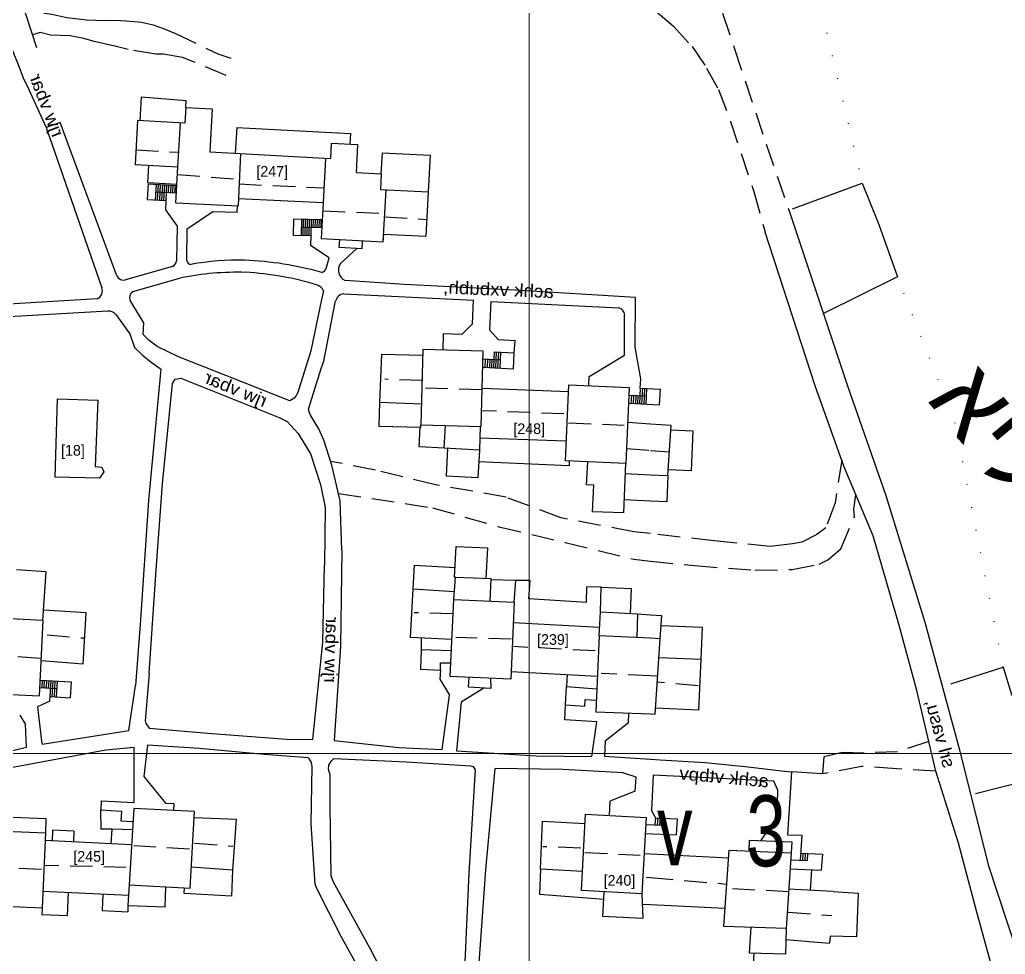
# Model space of a CAD drawing. Header units: millimetres. Extents: x 206768 to 208678, y 737854 to 739416.
# Drawn here: x 207761 to 207900, y 738560.6 to 738692.3 of the extents above; entities that cross this region are included whole.
import ezdxf
from ezdxf.enums import TextEntityAlignment as Align

# ---------------------------------------------------------------- set-up
doc = ezdxf.new("R2010")
doc.units = ezdxf.units.MM
doc.header["$LTSCALE"] = 0.5
doc.linetypes.add('DOT', pattern=[6.35, 0, -6.35])
doc.linetypes.add('HIDDEN', pattern=[9.525, 6.35, -3.175])
doc.layers.get('0').update_dxf_attribs({"color": 2})
for name, color, linetype in [('1BATIM', 6, 'Continuous'), ('1MADREGOT', 60, 'Continuous'), ('A-MATA', 6, 'DOT'), ('F-MADREGOT', 61, 'Continuous'), ('H', 7, 'Continuous'), ('H-HOUSE', 6, 'Continuous'), ('H-MIKLAT', 6, 'Continuous'), ('H-ROOF', 6, 'HIDDEN'), ('H-SCHACHA', 6, 'Continuous'), ('MISPAR', 1, 'Continuous'), ('R-KURKAR', 7, 'Continuous'), ('reshet', 255, 'Continuous'), ('X-TEXT', 7, 'Continuous')]:
    doc.layers.add(name, color=color, linetype=linetype)
for name, color, linetype, lineweight in [('1COVER', 7, 'Continuous', 25), ('1DIRT-ROAD', 30, 'HIDDEN', 25), ('1PRAT', 12, 'Continuous', 25), ('R-MER', 7, 'Continuous', 25), ('R-ROAD', 7, 'Continuous', 25), ('rehovot', 7, 'Continuous', 40)]:
    doc.layers.add(name, color=color, linetype=linetype, lineweight=lineweight)
doc.layers.add('help', color=2, linetype='Continuous', lineweight=9, plot=False)
doc.styles.add('MIRY', font='MIRY.SHX')
doc.styles.add('NR1', font='narkism$.shx')
doc.styles.add('REHOV-BIG', font='gil1.shx', dxfattribs={"height": 1.8})

# ---------------------------------------------------------------- blocks, each defined once
blk = doc.blocks.new('TR_LOT')
at = {"flags": 8}
blk.add_attdef('LOT', text='', height=3, dxfattribs=at).set_placement((0, 0), align=Align.MIDDLE_CENTER)

msp = doc.modelspace()

# ---------------------------------------------------------------- linework, layer by layer
at = {"layer": '1BATIM'}
for p, q in [((207778.16, 738681.37), (207777.97, 738678.06)), ((207778.16, 738681.37), (207777.97, 738678.06)), ((207784.5, 738680.87), (207778.16, 738681.37)), ((207784.5, 738680.87), (207778.16, 738681.37)), ((207784.45, 738679.93), (207784.5, 738680.87)), ((207784.45, 738679.93), (207784.5, 738680.87)), ((207784.45, 738679.93), (207784.33, 738677.71)), ((207784.45, 738679.93), (207784.33, 738677.71)), ((207784.45, 738679.93), (207788.19, 738679.72)), ((207784.45, 738679.93), (207788.19, 738679.72)), ((207788.19, 738679.72), (207787.85, 738673.66)), ((207788.19, 738679.72), (207787.85, 738673.66)), ((207777.65, 738678.08), (207777.3, 738671.83)), ((207777.65, 738678.08), (207777.3, 738671.83)), ((207784.33, 738677.71), (207777.65, 738678.08)), ((207784.33, 738677.71), (207777.65, 738678.08)), ((207783.35, 738671.49), (207783.7, 738677.74)), ((207791.63, 738677.08), (207791.43, 738673.46)), ((207791.63, 738677.08), (207791.43, 738673.46)), ((207791.63, 738677.08), (207807.68, 738676.23)), ((207791.63, 738677.08), (207807.68, 738676.23)), ((207807.68, 738676.23), (207807.6, 738674.76)), ((207807.68, 738676.23), (207807.6, 738674.76)), ((207804.96, 738674.9), (207804.84, 738672.7)), ((207804.96, 738674.9), (207804.84, 738672.7)), ((207804.96, 738674.9), (207808.67, 738674.7)), ((207804.96, 738674.9), (207808.67, 738674.7)), ((207808.67, 738674.7), (207808.46, 738670.73)), ((207808.67, 738674.7), (207808.46, 738670.73)), ((207787.85, 738673.66), (207804.84, 738672.7)), ((207787.85, 738673.66), (207804.84, 738672.7)), ((207792.18, 738673.41), (207791.83, 738666.07)), ((207812.02, 738670.54), (207812.18, 738673.54)), ((207812.18, 738673.54), (207818.92, 738673.18)), ((207804.15, 738672.74), (207803.83, 738666.5)), ((207818.92, 738673.18), (207818.65, 738668.01)), ((207783.35, 738671.49), (207777.3, 738671.83)), ((207783.35, 738671.49), (207777.3, 738671.83)), ((207779.11, 738669.35), (207779.24, 738671.72)), ((207783.07, 738666.49), (207783.35, 738671.49)), ((207808.46, 738670.73), (207812.02, 738670.54)), ((207808.46, 738670.73), (207812.02, 738670.54)), ((207812.02, 738670.54), (207811.9, 738668.37)), ((207812.02, 738670.54), (207811.9, 738668.37)), ((207779.11, 738669.35), (207783.22, 738669.12)), ((207779.11, 738669.35), (207783.22, 738669.12)), ((207811.9, 738668.37), (207818.65, 738668.01)), ((207811.9, 738668.37), (207818.65, 738668.01)), ((207812.3, 738660.99), (207812.69, 738668.33)), ((207818.65, 738668.01), (207818.32, 738661.77)), ((207818.65, 738668.01), (207818.32, 738661.77)), ((207783.07, 738666.49), (207791.83, 738666.07)), ((207783.07, 738666.49), (207791.83, 738666.07)), ((207791.88, 738667.07), (207791.83, 738666.07)), ((207791.88, 738667.07), (207803.83, 738666.5)), ((207791.88, 738667.07), (207803.83, 738666.5)), ((207803.83, 738666.5), (207803.56, 738661.45)), ((207803.56, 738661.45), (207812.3, 738660.99)), ((207803.56, 738661.45), (207812.3, 738660.99)), ((207806.1, 738660.17), (207806.16, 738661.31)), ((207806.1, 738660.17), (207806.16, 738661.31)), ((207809.31, 738659.97), (207809.37, 738661.14)), ((207809.31, 738659.97), (207809.37, 738661.14)), ((207812.3, 738660.99), (207812.36, 738662.08)), ((207812.36, 738662.08), (207818.32, 738661.77)), ((207812.36, 738662.08), (207818.32, 738661.77)), ((207809.31, 738659.97), (207806.1, 738660.17)), ((207765.67, 738578.07), (207765.6, 738576.57)), ((207768.66, 738577.91), (207765.67, 738578.07)), ((207768.66, 738577.91), (207768.6, 738576.44)), ((207774.01, 738578.18), (207773.9, 738576.13)), ((207776.95, 738578.11), (207774.01, 738578.18))]:
    msp.add_line(p, q, dxfattribs=at)
at = {"layer": '1COVER'}
for p, q in [((207774.74, 738656.2), (207766.76, 738677.8)), ((207774.74, 738656.2), (207766.76, 738677.8)), ((207764.78, 738677.09), (207772.61, 738654.51)), ((207764.78, 738677.09), (207772.61, 738654.51)), ((207781.62, 738666.8), (207781.61, 738665.47)), ((207781.61, 738665.47), (207783.23, 738663.2)), ((207781.61, 738665.47), (207783.23, 738663.2)), ((207784.66, 738662.79), (207788.27, 738665.26)), ((207784.66, 738662.79), (207788.27, 738665.26)), ((207788.27, 738665.26), (207791.72, 738665.17)), ((207788.27, 738665.26), (207791.72, 738665.17)), ((207791.72, 738665.17), (207791.76, 738666.07)), ((207791.72, 738665.17), (207791.76, 738666.07)), ((207783.23, 738663.2), (207783.13, 738658.31)), ((207783.23, 738663.2), (207783.13, 738658.31)), ((207784.58, 738658.35), (207784.66, 738662.79)), ((207784.58, 738658.35), (207784.66, 738662.79)), ((207802.08, 738661.81), (207802.04, 738660.46)), ((207804.66, 738658.74), (207802.04, 738660.46)), ((207806.27, 738657.91), (207808.58, 738660.02)), ((207806.27, 738657.91), (207808.58, 738660.02)), ((207804.27, 738657.21), (207804.66, 738658.74)), ((207782.6, 738657.49), (207775.96, 738655.61)), ((207782.6, 738657.49), (207775.96, 738655.61)), ((207777.01, 738653.96), (207783.78, 738655.89)), ((207777.01, 738653.96), (207783.78, 738655.89)), ((207815.3, 738654.96), (207806.92, 738655.52)), ((207815.3, 738654.96), (207806.92, 738655.52)), ((207803.88, 738654.07), (207803.6, 738652.85)), ((207803.88, 738654.07), (207803.6, 738652.85)), ((207830.88, 738654.16), (207815.3, 738654.96)), ((207830.88, 738654.16), (207815.3, 738654.96)), ((207847.86, 738653.12), (207830.88, 738654.16)), ((207847.86, 738653.12), (207830.88, 738654.16)), ((207771.95, 738652.93), (207753.18, 738651.8)), ((207771.95, 738652.93), (207753.18, 738651.8)), ((207778.55, 738649.56), (207776.59, 738652.72)), ((207803.6, 738652.85), (207802.09, 738645.62)), ((207803.9, 738644.16), (207805.59, 738652.67)), ((207806.72, 738653.64), (207825.04, 738652.75)), ((207806.72, 738653.64), (207825.04, 738652.75)), ((207824.87, 738649.4), (207825.04, 738652.75)), ((207827.32, 738648.53), (207827.53, 738652.58)), ((207827.48, 738651.61), (207827.53, 738652.58)), ((207827.53, 738652.58), (207845.5, 738651.67)), ((207827.53, 738652.58), (207845.5, 738651.67)), ((207847.81, 738646.12), (207847.86, 738653.12)), ((207773.47, 738651.22), (207745.08, 738649.55)), ((207774.61, 738650.74), (207776.58, 738647.99)), ((207774.61, 738650.74), (207776.58, 738647.99)), ((207846.3, 738645.02), (207846.34, 738650.64)), ((207823.37, 738647.94), (207824.87, 738649.4)), ((207827.32, 738648.53), (207828.51, 738647.21)), ((207820.77, 738648.01), (207820.7, 738645.71)), ((207823.37, 738647.94), (207820.77, 738648.01)), ((207828.51, 738647.21), (207830.88, 738647.09)), ((207830.78, 738645.34), (207830.88, 738647.09)), ((207848.61, 738641.66), (207847.81, 738646.12)), ((207841.34, 738642.01), (207846.3, 738645.02)), ((207841.28, 738640.71), (207841.34, 738642.01)), ((207848.55, 738640.36), (207848.61, 738641.66)), ((207851.49, 738606.9), (207857.26, 738606.67)), ((207857.26, 738606.67), (207857.08, 738602.17)), ((207820.35, 738600.62), (207820.3, 738599.32)), ((207820.3, 738599.32), (207821.66, 738597.1)), ((207765.28, 738596.23), (207765.32, 738596.9)), ((207826.47, 738598.08), (207823.3, 738596.11)), ((207765.28, 738596.23), (207763.54, 738595.46)), ((207763.54, 738595.46), (207764.09, 738590.62)), ((207764.09, 738590.62), (207764.18, 738590.17)), ((207850.38, 738585.83), (207850.13, 738580.84)), ((207847.84, 738583.54), (207844.27, 738582.13)), ((207772.54, 738582.21), (207772.46, 738580.92)), ((207772.54, 738582.21), (207777.17, 738581.94)), ((207844.27, 738582.13), (207844.17, 738580.13)), ((207850.13, 738580.84), (207850.67, 738579.79)), ((207849.29, 738578.85), (207851.6, 738578.75)), ((207850.67, 738579.79), (207850.61, 738578.79)), ((207850.67, 738579.79), (207853.74, 738579.66)), ((207851, 738579.78), (207850.94, 738578.78)), ((207851.33, 738579.76), (207851.27, 738578.77)), ((207851.66, 738579.75), (207851.6, 738578.75)), ((207853.74, 738579.66), (207853.59, 738577.4)), ((207867.86, 738580.05), (207865.51, 738576.57)), ((207849.21, 738577.58), (207853.59, 738577.4)), ((207869.31, 738577.41), (207871.31, 738577.33)), ((207863.91, 738576.64), (207863.85, 738575.12)), ((207863.91, 738576.64), (207869.9, 738576.39)), ((207869.9, 738576.39), (207869.84, 738574.87)), ((207871.31, 738577.33), (207871.09, 738573.82)), ((207871.15, 738574.81), (207874.22, 738574.69)), ((207871.48, 738574.8), (207871.42, 738573.8)), ((207871.81, 738574.79), (207871.75, 738573.79)), ((207872.14, 738574.77), (207872.08, 738573.77)), ((207874.22, 738574.69), (207874.07, 738572.42)), ((207869.77, 738573.87), (207872.08, 738573.77)), ((207869.69, 738572.6), (207874.07, 738572.42)), ((207872.69, 738572.48), (207872.5, 738569.58)), ((207767.89, 738569.27), (207767.75, 738566.01)), ((207772.77, 738569.05), (207772.67, 738566.72)), ((207764.19, 738567.07), (207764.15, 738566.17)), ((207772.67, 738566.72), (207776.26, 738566.56)), ((207776.3, 738567.46), (207776.26, 738566.56)), ((207764.15, 738566.17), (207767.75, 738566.01))]:
    msp.add_line(p, q, dxfattribs=at)
for centre, radius, start, end in [((207782.13, 738658.38), 1, 297.9978, 356.2496), ((207782.13, 738658.38), 1, 297.9978, 356.2496), ((207785.27, 738658.48), 0.699, 191.0982, 263.7959), ((207785.27, 738658.48), 0.699, 191.0982, 263.7959), ((207791.92, 738620.85), 37.55, 88.7686, 100.3309), ((207791.92, 738620.85), 37.55, 88.7686, 100.3309), ((207790.81, 738611), 47.43, 74.3028, 87.6765), ((207791.63, 738618.14), 38.55, 88.1115, 101.7471), ((207791.63, 738618.14), 38.55, 88.1115, 101.7471), ((207790.64, 738614.57), 42.17, 72.8859, 86.9299), ((207803.46, 738657.5), 0.859, 281.9943, 340.2486), ((207807.56, 738656.98), 1.59, 144.1719, 246.2572), ((207807.56, 738656.98), 1.59, 144.1719, 246.2572), ((207775.69, 738656.61), 1.04, 203.3003, 285.0823), ((207775.69, 738656.61), 1.04, 203.3003, 285.0823), ((207771.5, 738654.05), 1.2, 291.912, 22.7453), ((207771.5, 738654.05), 1.2, 291.912, 22.7453), ((207777.52, 738653.1), 1, 120.4034, 202.1732), ((207777.52, 738653.1), 1, 120.4034, 202.1732), ((207802.58, 738653.55), 1.4, 21.7647, 70.3441), ((207802.58, 738653.55), 1.4, 21.7647, 70.3441), ((207806.81, 738652.39), 1.25, 94.0602, 167.2258), ((207806.81, 738652.39), 1.25, 94.0602, 167.2258), ((207773.55, 738649.81), 1.41, 41.212, 93.1207), ((207773.55, 738649.81), 1.41, 41.212, 93.1207), ((207845.24, 738650.6), 1.11, 2.4125, 76.286), ((207845.24, 738650.6), 1.11, 2.4125, 76.286)]:
    msp.add_arc(centre, radius, start, end, dxfattribs=at)
at = {"layer": '1DIRT-ROAD'}
for p, q in [((207889.22, 738590.56), (207884.83, 738589.09)), ((207877.08, 738589.02), (207874.41, 738588.38)), ((207880.12, 738588.93), (207877.08, 738589.02)), ((207884.83, 738589.09), (207880.12, 738588.93)), ((207874.41, 738588.38), (207874.26, 738585.98))]:
    msp.add_line(p, q, dxfattribs=at)
for points in [[(207858.64, 738697.7), (207861.83, 738688.19), (207866.3, 738674.74), (207869.63, 738665.07)], [(207761.24, 738695.11), (207762, 738694.4), (207764.53, 738693.22), (207765.56, 738693.07), (207767.69, 738692.6), (207770.46, 738692.25), (207772.97, 738692.15), (207774.46, 738692.2), (207776.04, 738692.14), (207778.23, 738691.94), (207779.86, 738691.58), (207781.41, 738691), (207783.01, 738690.35), (207788.99, 738687.47), (207790.8, 738686.85)], [(207850, 738694.08), (207851.36, 738692.99), (207853.21, 738691.36), (207855.85, 738688.49), (207857.9, 738685.45), (207859.57, 738682.44), (207861.28, 738677.96), (207864.54, 738668.06), (207866.17, 738662.35)], [(207790.17, 738684.42), (207785.52, 738686.37), (207783.98, 738686.94), (207781.3, 738687.43), (207780.22, 738687.43), (207776.32, 738688.08), (207774.46, 738688.55), (207771.54, 738689.21), (207770.07, 738689.62), (207768.13, 738690.01), (207765.38, 738690.1), (207763.92, 738690.48), (207762.85, 738690.16)], [(207876.95, 738630.21), (207876.02, 738624.17), (207874.72, 738620.65), (207873.45, 738619.75), (207871.31, 738618.63), (207870.01, 738618.4), (207866.88, 738618.05), (207858.92, 738618.84), (207850, 738619.85)], [(207850, 738619.85), (207847.63, 738620.12), (207837.33, 738622.06), (207829.62, 738624.98), (207819.67, 738626.75), (207811.19, 738628.8), (207804.89, 738630.04)], [(207805.99, 738625.53), (207819.24, 738623.49), (207828.62, 738620.82), (207837.96, 738618.62), (207847.63, 738616.23), (207850, 738615.99)], [(207850, 738615.99), (207856.24, 738615.34), (207864.72, 738614.69), (207869.97, 738614.8), (207873.76, 738615.54), (207874.98, 738616.14), (207876.84, 738617.7), (207878.73, 738622.22), (207878.65, 738623.31), (207878.95, 738625.34)], [(207890.2, 738586.35), (207884.73, 738586.72), (207879.72, 738587.04), (207874.26, 738585.98)]]:
    msp.add_lwpolyline(points, dxfattribs=at)
at = {"layer": '1MADREGOT'}
for p, q in [((207779.13, 738669.15), (207779.03, 738666.95)), ((207779.13, 738669.15), (207779.03, 738666.95)), ((207779.1, 738669.16), (207783.21, 738668.92)), ((207779.1, 738669.16), (207783.21, 738668.92)), ((207780.26, 738669.09), (207780.14, 738666.92)), ((207780.26, 738669.09), (207780.14, 738666.92)), ((207783.15, 738667.84), (207780.2, 738668)), ((207783.15, 738667.84), (207780.2, 738668)), ((207780.56, 738669.07), (207780.44, 738666.9)), ((207780.56, 738669.07), (207780.44, 738666.9)), ((207780.85, 738669.06), (207780.73, 738666.89)), ((207780.85, 738669.06), (207780.73, 738666.89)), ((207781.15, 738669.04), (207781.03, 738666.87)), ((207781.15, 738669.04), (207781.03, 738666.87)), ((207781.44, 738669.02), (207781.32, 738666.85)), ((207781.44, 738669.02), (207781.32, 738666.85)), ((207781.74, 738669.01), (207781.62, 738666.84)), ((207781.74, 738669.01), (207781.62, 738666.84)), ((207782.04, 738668.99), (207781.98, 738667.91)), ((207782.04, 738668.99), (207781.98, 738667.91)), ((207782.34, 738668.97), (207782.28, 738667.89)), ((207782.34, 738668.97), (207782.28, 738667.89)), ((207782.64, 738668.96), (207782.58, 738667.87)), ((207782.64, 738668.96), (207782.58, 738667.87)), ((207782.94, 738668.94), (207782.88, 738667.86)), ((207782.94, 738668.94), (207782.88, 738667.86)), ((207779.03, 738666.95), (207781.62, 738666.8)), ((207779.03, 738666.95), (207781.62, 738666.8)), ((207799.64, 738664.15), (207799.6, 738661.85)), ((207799.64, 738664.15), (207799.6, 738661.85)), ((207803.7, 738664.08), (207799.64, 738664.15)), ((207803.7, 738664.08), (207799.64, 738664.15)), ((207800.75, 738664.13), (207800.71, 738661.83)), ((207800.75, 738664.13), (207800.71, 738661.83)), ((207801.02, 738664.13), (207800.98, 738661.83)), ((207801.02, 738664.13), (207800.98, 738661.83)), ((207801.3, 738664.12), (207801.26, 738661.82)), ((207801.3, 738664.12), (207801.26, 738661.82)), ((207801.57, 738664.12), (207801.53, 738661.82)), ((207801.57, 738664.12), (207801.53, 738661.82)), ((207801.85, 738664.11), (207801.81, 738661.81)), ((207801.85, 738664.11), (207801.81, 738661.81)), ((207802.12, 738664.11), (207802.08, 738661.81)), ((207802.12, 738664.11), (207802.08, 738661.81)), ((207802.4, 738664.1), (207802.38, 738662.95)), ((207802.4, 738664.1), (207802.38, 738662.95)), ((207802.68, 738664.1), (207802.66, 738662.95)), ((207802.68, 738664.1), (207802.66, 738662.95)), ((207802.96, 738664.09), (207802.94, 738662.94)), ((207802.96, 738664.09), (207802.94, 738662.94)), ((207803.24, 738664.09), (207803.22, 738662.94)), ((207803.24, 738664.09), (207803.22, 738662.94)), ((207803.52, 738664.08), (207803.5, 738662.93)), ((207803.52, 738664.08), (207803.5, 738662.93)), ((207803.64, 738662.93), (207800.73, 738662.98)), ((207803.64, 738662.93), (207800.73, 738662.98)), ((207802.08, 738661.81), (207799.6, 738661.85)), ((207802.08, 738661.81), (207799.6, 738661.85)), ((207828.78, 738644.32), (207826.36, 738644.45)), ((207826.69, 738644.43), (207826.63, 738643.31)), ((207826.99, 738644.41), (207826.93, 738643.3)), ((207827.32, 738644.39), (207827.26, 738643.28)), ((207827.62, 738644.38), (207827.56, 738643.27)), ((207827.95, 738645.48), (207827.83, 738643.25)), ((207827.94, 738645.47), (207830.78, 738645.34)), ((207828.24, 738645.46), (207828.13, 738643.24)), ((207828.54, 738645.45), (207828.43, 738643.22)), ((207828.84, 738645.43), (207828.73, 738643.2)), ((207830.65, 738643.1), (207830.78, 738645.34)), ((207826.3, 738643.33), (207830.65, 738643.1)), ((207848.55, 738640.37), (207848.43, 738638.14)), ((207848.55, 738640.36), (207851.38, 738640.23)), ((207848.84, 738640.35), (207848.73, 738638.12)), ((207849.14, 738640.33), (207849.03, 738638.11)), ((207849.44, 738640.32), (207849.33, 738638.09)), ((207851.25, 738637.99), (207851.38, 738640.23)), ((207849.39, 738639.21), (207846.96, 738639.33)), ((207847.29, 738639.32), (207847.23, 738638.2)), ((207847.59, 738639.3), (207847.53, 738638.19)), ((207847.92, 738639.28), (207847.86, 738638.17)), ((207848.22, 738639.27), (207848.16, 738638.15)), ((207846.9, 738638.22), (207851.25, 738637.99)), ((207763.92, 738599.21), (207768.27, 738598.96)), ((207764.19, 738598.08), (207764.25, 738599.19)), ((207764.49, 738598.06), (207764.55, 738599.17)), ((207764.82, 738598.04), (207764.88, 738599.16)), ((207765.11, 738598.03), (207765.18, 738599.14)), ((207765.32, 738596.9), (207765.45, 738599.12)), ((207765.62, 738596.88), (207765.75, 738599.11)), ((207765.92, 738596.86), (207766.05, 738599.09)), ((207766.22, 738596.84), (207766.35, 738599.07)), ((207768.27, 738598.96), (207768.15, 738596.72)), ((207766.28, 738597.96), (207763.86, 738598.1)), ((207765.32, 738596.9), (207768.15, 738596.72))]:
    msp.add_line(p, q, dxfattribs=at)
at = {"layer": '1PRAT'}
for p, q in [((207766.76, 738677.8), (207764.78, 738677.09)), ((207766.76, 738677.8), (207764.78, 738677.09)), ((207781.62, 738666.8), (207781.61, 738665.47)), ((207802.08, 738661.81), (207802.04, 738660.46)), ((207804.66, 738658.74), (207802.04, 738660.46)), ((207804.27, 738657.21), (207804.66, 738658.74)), ((207778.55, 738649.56), (207776.59, 738652.72))]:
    msp.add_line(p, q, dxfattribs=at)
msp.add_arc((207803.46, 738657.5), 0.859, 281.9943, 340.2486, dxfattribs=at)
at = {"layer": 'A-MATA'}
for points in [[(207918.07, 738711.4), (207872.6, 738700), (207879.83, 738669.23)], [(207899.72, 738601.01), (207892.96, 738635.39), (207884.82, 738656.03)]]:
    msp.add_lwpolyline(points, dxfattribs=at)
at = {"layer": 'F-MADREGOT'}
for p, q in [((207817.63, 738603.44), (207817.54, 738600.74)), ((207820.35, 738600.62), (207820.36, 738601.64)), ((207820.36, 738601.64), (207821.82, 738601.64)), ((207817.54, 738600.74), (207820.35, 738600.62)), ((207838.01, 738595.72), (207840.74, 738595.53)), ((207840.74, 738595.53), (207840.79, 738596.46)), ((207840.79, 738596.46), (207842.33, 738596.36)), ((207772.46, 738580.92), (207775.39, 738580.74)), ((207772.51, 738578.21), (207772.46, 738580.92)), ((207775.39, 738580.74), (207775.31, 738579.38)), ((207775.31, 738579.38), (207777.01, 738579.29)), ((207774.01, 738578.18), (207772.51, 738578.21))]:
    msp.add_line(p, q, dxfattribs=at)
msp.add_lwpolyline([(207838.01, 738595.72), (207838.13, 738598.3)], dxfattribs=at)
at = {"layer": 'H', "color": 0}
msp.add_line((207787.5, 738569), (207787.5, 738569), dxfattribs=at)
at = {"layer": 'H-HOUSE'}
for p, q in [((207817.9, 738645.79), (207817.61, 738635.18)), ((207826.4, 738645.55), (207817.9, 738645.79)), ((207826.11, 738634.94), (207826.4, 738645.55)), ((207812.07, 738645.1), (207811.76, 738638.38)), ((207817.88, 738644.95), (207812.07, 738645.1)), ((207838.43, 738639.86), (207826.26, 738640.32)), ((207837.98, 738630.13), (207838.48, 738640.84)), ((207838.48, 738640.84), (207847, 738640.44)), ((207847, 738640.44), (207846.51, 738629.74)), ((207811.76, 738638.38), (207817.69, 738638.13)), ((207817.37, 738632.09), (207817.52, 738634.85)), ((207817.61, 738635.18), (207826.11, 738634.94)), ((207820.89, 738631.9), (207821.08, 738635.08)), ((207825.97, 738634.95), (207825.86, 738631.63)), ((207850, 738635.29), (207846.77, 738635.53)), ((207852.91, 738635.07), (207850, 738635.29)), ((207852.42, 738628.05), (207852.91, 738635.07)), ((207852.87, 738634.5), (207855.96, 738634.33)), ((207825.92, 738633.35), (207838.11, 738632.91)), ((207855.96, 738634.33), (207855.74, 738628.69)), ((207820.89, 738631.9), (207817.37, 738632.09)), ((207825.86, 738631.63), (207820.89, 738631.9)), ((207821.23, 738627.96), (207821.43, 738631.87)), ((207825.86, 738631.63), (207825.62, 738627.72)), ((207846.51, 738629.74), (207837.98, 738630.13)), ((207840.98, 738626.75), (207841.13, 738629.99)), ((207846.45, 738629.78), (207846.18, 738622.77)), ((207855.74, 738628.69), (207852.48, 738628.86)), ((207825.62, 738627.72), (207821.23, 738627.96)), ((207846.39, 738628.32), (207850, 738628.16)), ((207850, 738628.16), (207852.42, 738628.05)), ((207842, 738626.69), (207840.98, 738626.75)), ((207841.82, 738622.92), (207842, 738626.69)), ((207846.18, 738622.77), (207841.82, 738622.92)), ((207822.36, 738613.71), (207822.58, 738618.02)), ((207822.58, 738618.02), (207826.98, 738617.84)), ((207826.98, 738617.84), (207826.75, 738613.52)), ((207764.77, 738614.49), (207760.59, 738614.77)), ((207764.28, 738607.59), (207764.77, 738614.49)), ((207822.23, 738610.59), (207822.48, 738613.71)), ((207822.48, 738613.71), (207822.36, 738613.71)), ((207822.48, 738613.71), (207827.46, 738613.51)), ((207827.46, 738613.51), (207827.35, 738610.36)), ((207830.99, 738613.23), (207827.45, 738613.34)), ((207830.76, 738610.2), (207830.99, 738613.23)), ((207842.92, 738608.85), (207843.03, 738612.3)), ((207843.03, 738612.3), (207847.28, 738612.11)), ((207816.15, 738605.2), (207816.53, 738612.05)), ((207816.53, 738612.05), (207822.32, 738611.7)), ((207847.28, 738612.11), (207847.14, 738608.61)), ((207821.74, 738599.72), (207822.23, 738610.59)), ((207822.23, 738610.59), (207830.78, 738610.2)), ((207830.78, 738610.2), (207830.28, 738599.33)), ((207764.35, 738607.61), (207755.89, 738608.05)), ((207770.41, 738608.67), (207764.39, 738609.07)), ((207770, 738601.48), (207770.41, 738608.67)), ((207842.73, 738605.47), (207842.92, 738608.85)), ((207842.92, 738608.85), (207848.13, 738608.55)), ((207848.13, 738608.55), (207848.05, 738605.2)), ((207850, 738608.37), (207848.13, 738608.49)), ((207851.58, 738608.28), (207850, 738608.37)), ((207851.37, 738605.03), (207851.58, 738608.28)), ((207763.81, 738596.97), (207764.35, 738607.61)), ((207830.69, 738607.33), (207842.74, 738606.68)), ((207821.97, 738604.92), (207816.15, 738605.2)), ((207842.73, 738605.47), (207842.26, 738594.72)), ((207850, 738605.1), (207842.73, 738605.47)), ((207851.37, 738605.03), (207850, 738605.1)), ((207850.64, 738594.43), (207851.37, 738605.03)), ((207764.06, 738601.95), (207770, 738601.48)), ((207851.19, 738602.4), (207857.08, 738602.17)), ((207857.08, 738602.17), (207856.74, 738594.96)), ((207830.28, 738599.33), (207821.74, 738599.72)), ((207830.33, 738600.43), (207842.48, 738599.78)), ((207755.34, 738597.41), (207763.81, 738596.97)), ((207842.26, 738594.72), (207850, 738594.45)), ((207850, 738594.45), (207850.64, 738594.43)), ((207856.74, 738594.96), (207850.7, 738595.25)), ((207777.12, 738581.1), (207776.49, 738570.33)), ((207785.7, 738580.68), (207777.12, 738581.1)), ((207785.08, 738569.9), (207785.7, 738580.68)), ((207840.26, 738569.56), (207840.84, 738580.31)), ((207840.84, 738580.31), (207849.36, 738579.85)), ((207785.65, 738579.86), (207791.55, 738579.59)), ((207791.55, 738579.59), (207791.03, 738572.4)), ((207834.49, 738572.55), (207834.76, 738579.31)), ((207834.76, 738579.31), (207840.77, 738579.02)), ((207849.36, 738579.85), (207848.78, 738569.1)), ((207756.1, 738578.06), (207764.65, 738577.7)), ((207764.65, 738577.7), (207764.19, 738567.07)), ((207776.82, 738575.97), (207764.6, 738576.62)), ((207850, 738574.69), (207849.08, 738574.74)), ((207860.99, 738574.1), (207850, 738574.69)), ((207860.31, 738564.48), (207861.07, 738575.24)), ((207861.07, 738575.24), (207869.84, 738574.87)), ((207869.84, 738574.87), (207869.13, 738564.18)), ((207791.03, 738572.4), (207785.25, 738572.82)), ((207840.4, 738572.21), (207834.49, 738572.55)), ((207764.29, 738569.44), (207776.39, 738568.88)), ((207776.49, 738570.33), (207776.3, 738567.46)), ((207776.49, 738570.33), (207785.08, 738569.9)), ((207781.54, 738567.24), (207781.66, 738570.07)), ((207848.78, 738569.1), (207840.26, 738569.56)), ((207843.27, 738565.9), (207843.46, 738569.38)), ((207848.78, 738569.1), (207848.91, 738565.62)), ((207875.74, 738569.4), (207869.5, 738569.76)), ((207875.74, 738569.4), (207879.29, 738569.17)), ((207879.29, 738569.17), (207879.05, 738563.01)), ((207764.19, 738567.07), (207755.65, 738567.43)), ((207776.3, 738567.46), (207781.54, 738567.24)), ((207848.86, 738567.61), (207850, 738567.56)), ((207850, 738567.56), (207860.49, 738567.05)), ((207848.91, 738565.62), (207843.27, 738565.9)), ((207869.13, 738564.18), (207860.31, 738564.48)), ((207863.94, 738560.73), (207864.2, 738564.35)), ((207869.13, 738564.18), (207869.02, 738560.57)), ((207869.08, 738562.63), (207875.23, 738562.13)), ((207875.31, 738563.14), (207875.23, 738562.13)), ((207879.05, 738563.01), (207875.31, 738563.14)), ((207869.02, 738560.57), (207863.94, 738560.73)), ((207864.41, 738557.24), (207864.6, 738560.71))]:
    msp.add_line(p, q, dxfattribs=at)
at = {"layer": 'H-MIKLAT'}
msp.add_lwpolyline([(207766.37, 738638.85), (207772.06, 738638.64), (207771.66, 738629.29), (207772.6, 738629.24), (207772.89, 738628.55), (207772.28, 738627.66), (207766.03, 738627.82), (207766.37, 738638.85)], dxfattribs=at)
at = {"layer": 'H-ROOF'}
for points in [[(207777.42, 738673.95), (207783.47, 738673.61)], [(207783.29, 738670.46), (207792.01, 738669.81)], [(207791.98, 738669.13), (207803.93, 738668.57)], [(207803.77, 738665.36), (207812.51, 738664.96)], [(207812.49, 738664.51), (207818.44, 738664.14)], [(207817.75, 738641.45), (207812.53, 738641.6)], [(207826.18, 738640.11), (207818.26, 738640.35)], [(207837.77, 738636.73), (207826.17, 738637.18)], [(207838.44, 738635.46), (207846.29, 738635.13)], [(207846.6, 738631.85), (207850, 738631.59)], [(207850, 738631.59), (207852.65, 738631.38)], [(207822.05, 738608.54), (207816.68, 738608.69)], [(207764.9, 738605.58), (207770.1, 738605.15)], [(207830.32, 738604.96), (207822.54, 738605.23)], [(207842.2, 738603.31), (207830.65, 738603.93)], [(207763.93, 738602.24), (207756.09, 738602.8)], [(207850, 738599.79), (207843.03, 738600.13)], [(207851.01, 738599.74), (207850, 738599.79)], [(207856.72, 738598.41), (207850.95, 738598.94)], [(207785.7, 738576.23), (207791.1, 738575.8)], [(207784.97, 738575.37), (207777.11, 738575.86)], [(207840.15, 738575.54), (207834.82, 738575.72)], [(207840.73, 738574.91), (207848.53, 738574.54)], [(207764.1, 738572.51), (207756.52, 738572.9)], [(207776.07, 738572.8), (207764.5, 738573.1)], [(207849.41, 738571.44), (207850, 738571.39)], [(207850, 738571.39), (207860.73, 738570.46)], [(207869.47, 738569.37), (207860.69, 738569.83)], [(207869.4, 738566.49), (207875.55, 738566.01)]]:
    msp.add_lwpolyline(points, dxfattribs=at)
at = {"layer": 'H-SCHACHA'}
for p, q in [((207838.51, 738629.39), (207825.74, 738629.99)), ((207838.52, 738630.11), (207838.51, 738629.39)), ((207816.52, 738612.07), (207816.72, 738615.42)), ((207816.72, 738615.42), (207822.43, 738615.1)), ((207833.02, 738613.23), (207830.99, 738613.23)), ((207832.82, 738610.65), (207833.02, 738613.23)), ((207840.96, 738610.14), (207841.03, 738612.36)), ((207843.03, 738612.3), (207841.03, 738612.36)), ((207840.96, 738610.14), (207832.82, 738610.65)), ((207817.65, 738605.13), (207817.63, 738603.51)), ((207817.63, 738603.51), (207821.9, 738603.36)), ((207824.34, 738598.2), (207824.4, 738599.6)), ((207827.43, 738599.46), (207827.47, 738598.02)), ((207827.47, 738598.02), (207824.34, 738598.2)), ((207791.03, 738572.4), (207790.92, 738568.74)), ((207834.49, 738572.55), (207834.32, 738569.02)), ((207784.24, 738569.14), (207784.28, 738569.94)), ((207790.92, 738568.74), (207784.24, 738569.14)), ((207834.32, 738569.02), (207843.4, 738568.33))]:
    msp.add_line(p, q, dxfattribs=at)
for points in [[(207811.76, 738638.38), (207811.7, 738635.02), (207817.6, 738634.85), (207817.61, 738635.18)], [(207852.42, 738628.05), (207852.28, 738624.31), (207850, 738624.43)], [(207850, 738624.43), (207846.25, 738624.62)], [(207838.23, 738600.01), (207838.13, 738598.3), (207842.4, 738597.99)]]:
    msp.add_lwpolyline(points, dxfattribs=at)
at = {"layer": 'help', "elevation": 8.36}
for points in [[(207634.41, 738869.54), (207832.86, 738869.54), (207832.86, 738588.88), (207634.41, 738588.88)], [(207832.86, 738869.54), (208031.31, 738869.54), (208031.31, 738588.88), (207832.86, 738588.88)], [(207634.41, 738588.88), (207832.86, 738588.88), (207832.86, 738308.21), (207634.41, 738308.21)], [(207832.86, 738588.88), (208031.31, 738588.88), (208031.31, 738308.21), (207832.86, 738308.21)]]:
    msp.add_lwpolyline(points, close=True, dxfattribs=at)
at = {"layer": 'R-KURKAR'}
for points in [[(207870, 738665.65), (207879.83, 738669.23), (207882.19, 738663.44), (207884.82, 738656.03), (207874.49, 738650.93)], [(207892.33, 738598.7), (207899.72, 738601.01), (207900.89, 738597.18), (207901.68, 738595.98), (207903.22, 738593.61), (207904.08, 738591.6), (207904.79, 738588.77), (207905.08, 738587.12), (207905.09, 738586.47), (207903.44, 738585.09), (207895.82, 738583.2)]]:
    msp.add_lwpolyline(points, dxfattribs=at)
at = {"layer": 'R-MER'}
for p, q in [((207763.45, 738688.3), (207761.24, 738695.11)), ((207806.47, 738617.52), (207806.26, 738603.98)), ((207803.78, 738604.55), (207804.03, 738615.44)), ((207802.35, 738590.82), (207803.78, 738604.55)), ((207806.26, 738603.98), (207805.39, 738590.68)), ((207779.28, 738600.16), (207778.74, 738593.48)), ((207820.6, 738589.44), (207821.66, 738597.1)), ((207823.3, 738596.11), (207822.62, 738589.25)), ((207837.92, 738593.63), (207838.01, 738595.72)), ((207761.04, 738594.27), (207761.84, 738592.93)), ((207846.89, 738593.17), (207846.94, 738594.56)), ((207762.01, 738589.76), (207761.84, 738592.93)), ((207778.74, 738593.48), (207778.81, 738593.07)), ((207778.81, 738593.07), (207779.31, 738592.44)), ((207842.43, 738593.32), (207837.92, 738593.63)), ((207841.71, 738588.45), (207842.43, 738593.32)), ((207779.31, 738592.44), (207787.57, 738591.73)), ((207787.57, 738591.73), (207798.64, 738590.89)), ((207779.04, 738590.04), (207778.52, 738585.64)), ((207786.39, 738589.58), (207779.04, 738590.04)), ((207798.64, 738590.89), (207802.35, 738590.82)), ((207805.39, 738590.68), (207814.48, 738589.73)), ((207756.51, 738588.46), (207762.01, 738589.76)), ((207773.17, 738589.35), (207758.21, 738586.57)), ((207777.17, 738589.69), (207773.17, 738589.35)), ((207777.17, 738581.94), (207777.17, 738589.69)), ((207795.51, 738588.74), (207786.39, 738589.58)), ((207801.7, 738588.27), (207795.51, 738588.74)), ((207814.48, 738589.73), (207820.6, 738589.44)), ((207822.62, 738589.25), (207833.88, 738588.53)), ((207833.88, 738588.53), (207841.71, 738588.45)), ((207801.9, 738588.05), (207801.7, 738588.27)), ((207802.16, 738587.59), (207801.9, 738588.05)), ((207802.27, 738587.05), (207802.16, 738587.59)), ((207804.59, 738586.65), (207804.63, 738587.2)), ((207804.63, 738587.2), (207804.95, 738587.8)), ((207804.95, 738587.8), (207805.33, 738588.15)), ((207805.33, 738588.15), (207815.53, 738587.69)), ((207815.53, 738587.69), (207824.67, 738587.11)), ((207850, 738588.06), (207851.37, 738587.97)), ((207851.37, 738587.97), (207857.69, 738587.59)), ((207857.69, 738587.59), (207863.77, 738586.97)), ((207802.13, 738578.96), (207802.27, 738587.05)), ((207804.8, 738585.85), (207804.59, 738586.65)), ((207804.83, 738581.5), (207804.8, 738585.85)), ((207825.26, 738586.62), (207824.37, 738572)), ((207824.67, 738587.11), (207824.91, 738587.02)), ((207824.91, 738587.02), (207825.26, 738586.62)), ((207828.04, 738586.77), (207826.71, 738572.47)), ((207837.67, 738586.62), (207828.04, 738586.77)), ((207846.12, 738586.15), (207837.67, 738586.62)), ((207847.98, 738585.54), (207846.07, 738586.15)), ((207867.39, 738584.97), (207850.38, 738585.83)), ((207863.77, 738586.97), (207868.48, 738586.42)), ((207868.48, 738586.42), (207869.87, 738586.26)), ((207869.87, 738586.26), (207869.31, 738577.41)), ((207874.26, 738585.98), (207869.87, 738586.26)), ((207778.52, 738585.64), (207781.61, 738581.88)), ((207847.84, 738583.54), (207847.98, 738585.54)), ((207867.95, 738583.7), (207867.39, 738584.97)), ((207867.86, 738580.05), (207867.95, 738583.7)), ((207781.61, 738581.88), (207782.76, 738581.83)), ((207782.76, 738581.83), (207782.7, 738580.83)), ((207804.95, 738571.62), (207804.83, 738581.5)), ((207760.04, 738579.9), (207764.73, 738579.69)), ((207764.73, 738579.69), (207764.65, 738577.7)), ((207802.71, 738570.46), (207802.13, 738578.96)), ((207824.37, 738572), (207823.6, 738554.64)), ((207826.71, 738572.47), (207825.76, 738559.35)), ((207802.98, 738569.76), (207802.71, 738570.46)), ((207805.3, 738570.73), (207804.95, 738571.62)), ((207810.45, 738561.37), (207805.3, 738570.73)), ((207806.35, 738563.05), (207802.98, 738569.76)), ((207811.8, 738553.37), (207806.35, 738563.05)), ((207816.51, 738549.84), (207810.45, 738561.37))]:
    msp.add_line(p, q, dxfattribs=at)
for points in [[(207735.29, 738704.11), (207737.48, 738702.28), (207743, 738709.66), (207738.39, 738713.58), (207739.09, 738714.48), (207738.51, 738714.91), (207740.55, 738717.49), (207754.27, 738706.93), (207752.16, 738704.56), (207754.65, 738701.43), (207755.35, 738700.27), (207756.22, 738698.87), (207756.89, 738697.24), (207757.47, 738695.48), (207757.82, 738694.68), (207758.03, 738693.96), (207758.27, 738693.12), (207758.57, 738692.24), (207759.34, 738689.63), (207760.18, 738687.56), (207760.74, 738686.2), (207761.63, 738683.86), (207762.04, 738683.05), (207764.78, 738677.09)], [(207802.09, 738645.62), (207800.24, 738639.72), (207799.82, 738638.98), (207799.15, 738638.56), (207790.12, 738642.13), (207783.45, 738644.79), (207780.41, 738646.24), (207779.27, 738647.07), (207778.46, 738647.93), (207778.55, 738649.56)], [(207776.58, 738647.99), (207777.24, 738646.1), (207778.32, 738645.05), (207779.55, 738644.04), (207780.83, 738643.14), (207780.95, 738643.05), (207779.22, 738624.5), (207778.04, 738607.04), (207777.37, 738598.45)], [(207806.47, 738617.52), (207806.23, 738624.49), (207805.06, 738629.51), (207803.93, 738633.02), (207803.23, 738634.64), (207802.06, 738636.56), (207801.91, 738636.89), (207801.75, 738637.38), (207803.54, 738643.14), (207803.9, 738644.16)], [(207779.27, 738600.17), (207780.27, 738614.77), (207781.16, 738626.88), (207782.59, 738641.01), (207782.96, 738641.62), (207783.74, 738641.74), (207791.96, 738638.48), (207797.64, 738636.24), (207798.76, 738635.64), (207800.28, 738633.96), (207802.04, 738631.12), (207803.44, 738626.77), (207804.09, 738623.53), (207804.03, 738615.44)], [(207764.18, 738590.17), (207776.42, 738592.09), (207777.37, 738598.45)], [(207846.89, 738593.17), (207843.61, 738590.59), (207843.49, 738588.51), (207850, 738588.06)]]:
    msp.add_lwpolyline(points, dxfattribs=at)
at = {"layer": 'R-ROAD'}
for points in [[(207869.63, 738665.07), (207877.76, 738640.66), (207883.15, 738625.23), (207888.67, 738607.36), (207893.56, 738589.38), (207897.62, 738573.15), (207901.64, 738560.89), (207905.47, 738537.82)], [(207901.8, 738538.17), (207900.88, 738549.3), (207898.36, 738557.95), (207895.99, 738566.49), (207893.41, 738576.21), (207890.2, 738586.35), (207887.56, 738597.73), (207885.02, 738607.07), (207881.39, 738619.55), (207877.26, 738629.34), (207873.21, 738640.7), (207866.17, 738662.35)]]:
    msp.add_lwpolyline(points, dxfattribs=at)

# ---------------------------------------------------------------- block references
at = {"layer": 'MISPAR'}
ref = msp.add_blockref('TR_LOT', (207795.58, 738671.59), dxfattribs=dict(at, xscale=0.5, yscale=0.5, zscale=0.5))
ref.add_attrib('LOT', '[247]', dxfattribs={"layer": '0', "height": 1.5, "flags": 8}).set_placement((207796.64, 738670.91), align=Align.MIDDLE_CENTER)
at = {"layer": 'MISPAR', "xscale": 0.5, "yscale": 0.5, "zscale": 0.5}
for p, values in [((207832.88, 738634.64), {'LOT': '[248]'}), ((207768.54, 738631.59), {'LOT': '[18]'})]:
    msp.add_blockref('TR_LOT', p, dxfattribs=at).add_auto_attribs(values)
at = {"layer": 'MISPAR'}
ref = msp.add_blockref('TR_LOT', (207835.7, 738604.4), dxfattribs=dict(at, xscale=0.5, yscale=0.5, zscale=0.5))
ref.add_attrib('LOT', '[239]', dxfattribs={"layer": '0', "height": 1.5, "flags": 8}).set_placement((207836.23, 738604.93), align=Align.MIDDLE_CENTER)
ref = msp.add_blockref('TR_LOT', (207769.09, 738573.88), dxfattribs=dict(at, xscale=0.5, yscale=0.5, zscale=0.5))
ref.add_attrib('LOT', '[245]', dxfattribs={"layer": '0', "height": 1.5, "flags": 8}).set_placement((207770.83, 738574.36), align=Align.MIDDLE_CENTER)
ref = msp.add_blockref('TR_LOT', (207844.55, 738571.73), dxfattribs=dict(at, xscale=0.5, yscale=0.5, zscale=0.5))
ref.add_attrib('LOT', '[240]', dxfattribs={"layer": '0', "height": 1.5, "flags": 8}).set_placement((207845.61, 738570.98), align=Align.MIDDLE_CENTER)

# ---------------------------------------------------------------- texts
at = {"layer": 'rehovot', "ltscale": 2, "style": 'REHOV-BIG', "text_generation_flag": 2, "width": 1.1}
for s, rotation, p in [('rjw vbar', 650.9527, (207765.68, 738675.58)), ('achk vxbubh,', 1797.54, (207836.32, 738653.04)), ('rjw vbar', 697.6276, (207795.46, 738637.65)), ('rjw vbar', 988.3039, (207803.96, 738598.86)), ('srl vasu,', 285.2004, (207891.29, 738586.7)), ('achk vtbpv', 1074.773, (207866.59, 738584.07))]:
    msp.add_text(s, height=1.8, rotation=rotation, dxfattribs=at).set_placement(p)
at = {"layer": 'reshet', "lineweight": -3, "style": 'NR1', "width": 0.75}
for s, p in [('3', (207863.5, 738572.97)), ('v', (207850.9, 738573.12))]:
    msp.add_text(s, height=10, dxfattribs=at).set_placement(p)
at = {"layer": 'X-TEXT', "style": 'MIRY'}
msp.add_text('אילנה', height=10, rotation=309.42, dxfattribs=at).set_placement((207909.61, 738613.46), align=Align.RIGHT)

doc.saveas('drawing.dxf')
